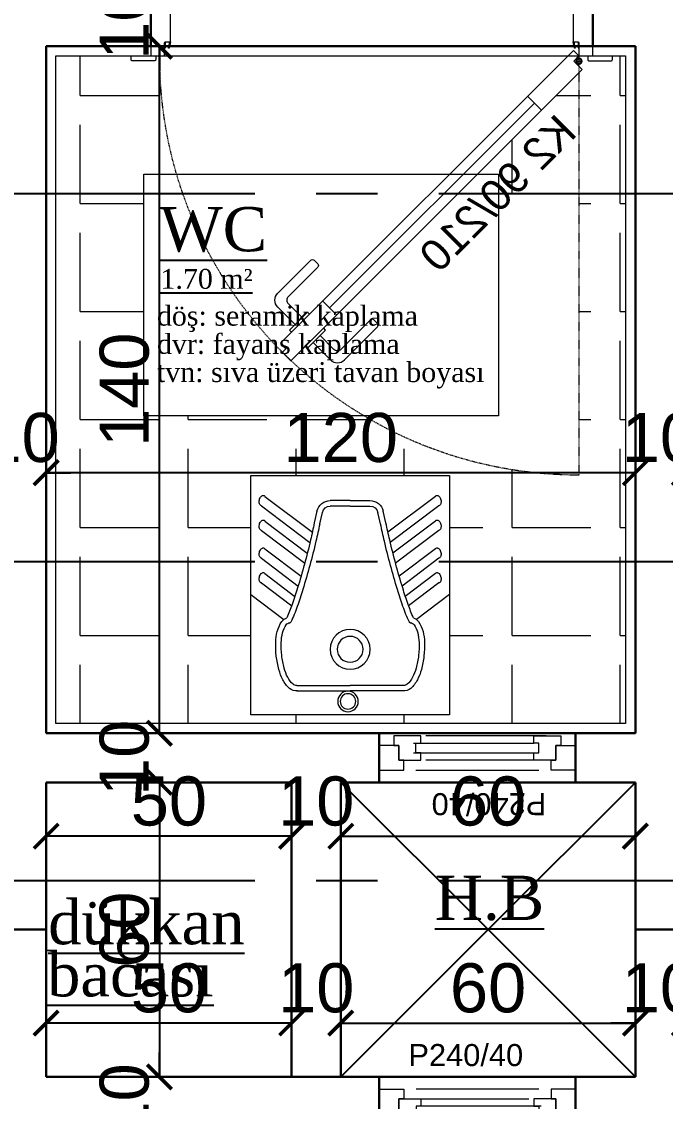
# Model space of a CAD drawing. Header units: millimetres. Extents: x 2778 to 13672, y 1832 to 5175.
# Drawn here: x 12146.2 to 12277.3, y 3620.2 to 3840.2 of the extents above; entities that cross this region are included whole.
import ezdxf

# ---------------------------------------------------------------- set-up
doc = ezdxf.new("R2010")
doc.units = ezdxf.units.MM
for name, pattern in [('CENTER2', [112.5, 75, -12.5, 12.5, -12.5]), ('DASHDOT2', [12.7, 6.35, -3.175, 0, -3.175]), ('DOTX2', [0.5, 0, -0.5])]:
    doc.linetypes.add(name, pattern=pattern)
for name, color, linetype, lineweight in [('aks', 251, 'DASHDOT2', 35), ('duvar', 232, 'Continuous', 30), ('ince', 37, 'Continuous', 0), ('iz', 1, 'DOTX2', 20), ('kapı', 3, 'Continuous', 18), ('Kiris', 7, 'Continuous', 30), ('pencere', 4, 'Continuous', 18), ('sıva iç', 21, 'Continuous', 0), ('tefriş', 252, 'Continuous', 5), ('yazı', 11, 'Continuous', 20), ('z - tarama', 251, 'Continuous', 18), ('ölçü dış', 192, 'Continuous', 20), ('ÖLÇÜ İÇ', 7, 'Continuous', 9)]:
    doc.layers.add(name, color=color, linetype=linetype, lineweight=lineweight)
doc.layers.add('Yazi', color=7, linetype='Continuous')
doc.styles.get("Standard").update_dxf_attribs({"font": 'arial.ttf'})
doc.styles.add('Times roman', font='times.ttf')
doc.dimstyles.new('zulay iç ölçü', dxfattribs={"dimtxt": 10, "dimasz": 5, "dimexe": 0.18, "dimexo": 0, "dimgap": 2, "dimtad": 3, "dimdec": 0, "dimzin": 0, "dimdsep": 46, "dimtxsty": 'Standard', "dimblk": 'ARCHTICK', "dimcen": 0.09, "dimse1": 1, "dimse2": 1, "dimadec": 0, "dimazin": 0, "dimtfac": 1, "dimtdec": 0, "dimtix": 1, "dimtofl": 0, "dimtmove": 0, "dimatfit": 3, "dimldrblk": 'ARCHTICK', "dimfxl": 1, "dimtolj": 1, "dimtzin": 0, "dimarcsym": 0})
pattern_1 = [(0, (-1051519.92, 409725.164), (0, 22), [16, -6]), (90, (-1051519.92, 409725.164), (-22, 1e-15), [16, -6])]

# ---------------------------------------------------------------- blocks, each defined once
blk = doc.blocks.new('HJHJJKJK')
at = {"layer": 'duvar'}
for p, q in [((755300.98, -267417.82), (755300.98, -267427.82)), ((755340.98, -267417.82), (755340.98, -267427.82))]:
    blk.add_line(p, q, dxfattribs=at)
at = {"layer": 'ince'}
for p, q in [((755333.48, -267420.32), (755308.48, -267420.32)), ((755306.98, -267422.32), (755331.48, -267422.32)), ((755306.98, -267427.32), (755331.48, -267427.32))]:
    blk.add_line(p, q, dxfattribs=at)
for points in [[(755333.98, -267423.82), (755309.48, -267423.82)], [(755333.98, -267425.82), (755309.48, -267425.82)]]:
    blk.add_lwpolyline(points, dxfattribs=at)
at = {"layer": 'iz'}
for p, q in [((755300.98, -267417.82), (755340.98, -267417.82)), ((755340.98, -267427.82), (755300.98, -267427.82))]:
    blk.add_line(p, q, dxfattribs=at)
at = {"layer": 'pencere'}
for points in [[(755300.98, -267420.32), (755305.98, -267420.32), (755305.98, -267422.32), (755304.98, -267422.32), (755304.98, -267425.32), (755300.98, -267425.32)], [(755340.98, -267420.32), (755335.98, -267420.32), (755335.98, -267422.32), (755336.98, -267422.32), (755336.98, -267425.32), (755340.98, -267425.32)]]:
    blk.add_lwpolyline(points, dxfattribs=at)
for points in [[(755303.98, -267425.32), (755304.98, -267425.32), (755304.98, -267422.32), (755309.48, -267422.32), (755309.48, -267423.82), (755308.48, -267423.82), (755308.48, -267425.82), (755309.48, -267425.82), (755309.48, -267427.32), (755303.98, -267427.32)], [(755337.98, -267425.32), (755336.98, -267425.32), (755336.98, -267422.32), (755332.48, -267422.32), (755332.48, -267423.82), (755333.48, -267423.82), (755333.48, -267425.82), (755332.48, -267425.82), (755332.48, -267427.32), (755337.98, -267427.32)]]:
    blk.add_lwpolyline(points, close=True, dxfattribs=at)
at = {"layer": 'yazı'}
blk.add_text('P240/40', height=4.491, dxfattribs=at).set_placement((755306.93, -267415.63))
blk = doc.blocks.new('_ArchTick')
at = {"color": 0, "linetype": 'ByBlock', "const_width": 0.15}
blk.add_lwpolyline([(-0.5, -0.5), (0.5, 0.5)], dxfattribs=at)
blk = doc.blocks.new('*D3032')
at = {"layer": 'Defpoints', "color": 0, "transparency": 16777216}
for p in [(12174.23, 3685.23), (12174.19, 3625.23), (12174.23, 3625.23)]:
    blk.add_point(p, dxfattribs=at)
at = {"layer": 'ÖLÇÜ İÇ', "color": 0, "lineweight": -2, "transparency": 16777216}
blk.add_line((12174.23, 3685.23), (12174.23, 3625.23), dxfattribs=at)
at = {"layer": 'ÖLÇÜ İÇ', "color": 0, "lineweight": -2, "transparency": 16777216, "xscale": 5, "yscale": 5, "zscale": 5}
for p, rotation in [((12174.23, 3685.23), 90), ((12174.23, 3625.23), 270)]:
    blk.add_blockref('_ArchTick', p, dxfattribs=dict(at, rotation=rotation))
at = {"layer": 'ÖLÇÜ İÇ', "color": 0, "transparency": 16777216, "insert": (12167.13, 3655.23), "char_height": 10, "attachment_point": 5, "rotation": 90}
blk.add_mtext('\\A1;60', dxfattribs=at)
blk = doc.blocks.new('*D3033')
at = {"layer": 'Defpoints', "color": 0, "transparency": 16777216}
for p in [(12174.19, 3625.23), (12174.23, 3615.23), (12174.23, 3615.23)]:
    blk.add_point(p, dxfattribs=at)
at = {"layer": 'ÖLÇÜ İÇ', "color": 0, "lineweight": -2, "transparency": 16777216}
for p, q in [((12174.23, 3625.23), (12174.23, 3630.23)), ((12174.23, 3615.23), (12174.23, 3610.23))]:
    blk.add_line(p, q, dxfattribs=at)
at = {"layer": 'ÖLÇÜ İÇ', "color": 0, "lineweight": -2, "transparency": 16777216, "xscale": 5, "yscale": 5, "zscale": 5}
for p, rotation in [((12174.23, 3625.23), 270), ((12174.23, 3615.23), 90)]:
    blk.add_blockref('_ArchTick', p, dxfattribs=dict(at, rotation=rotation))
at = {"layer": 'ÖLÇÜ İÇ', "color": 0, "transparency": 16777216, "insert": (12167.13, 3620.23), "char_height": 10, "attachment_point": 5, "rotation": 90}
blk.add_mtext('\\A1;10', dxfattribs=at)
blk = doc.blocks.new('*D3109')
at = {"layer": 'Defpoints', "color": 0, "transparency": 16777216}
for p in [(12151.17, 3640.23), (12201.17, 3640.23), (12151.17, 3636.2)]:
    blk.add_point(p, dxfattribs=at)
at = {"layer": 'ÖLÇÜ İÇ', "color": 0, "lineweight": -2, "transparency": 16777216}
blk.add_line((12201.17, 3636.2), (12151.17, 3636.2), dxfattribs=at)
at = {"layer": 'ÖLÇÜ İÇ', "color": 0, "lineweight": -2, "transparency": 16777216, "xscale": 5, "yscale": 5, "zscale": 5, "rotation": 180}
blk.add_blockref('_ArchTick', (12151.17, 3636.2), dxfattribs=at)
at = {"layer": 'ÖLÇÜ İÇ', "color": 0, "lineweight": -2, "transparency": 16777216, "xscale": 5, "yscale": 5, "zscale": 5}
blk.add_blockref('_ArchTick', (12201.17, 3636.2), dxfattribs=at)
at = {"layer": 'ÖLÇÜ İÇ', "color": 0, "transparency": 16777216, "insert": (12176.17, 3643.31), "char_height": 10, "attachment_point": 5}
blk.add_mtext('\\A1;50', dxfattribs=at)
blk = doc.blocks.new('*D3166')
at = {"layer": 'Defpoints', "color": 0, "transparency": 16777216}
for p in [(12201.17, 3636.2), (12211.17, 3636.2), (12211.17, 3636.2)]:
    blk.add_point(p, dxfattribs=at)
at = {"layer": 'ÖLÇÜ İÇ', "color": 0, "lineweight": -2, "transparency": 16777216}
for p, q in [((12201.17, 3636.2), (12196.17, 3636.2)), ((12211.17, 3636.2), (12216.17, 3636.2))]:
    blk.add_line(p, q, dxfattribs=at)
at = {"layer": 'ÖLÇÜ İÇ', "color": 0, "lineweight": -2, "transparency": 16777216, "xscale": 5, "yscale": 5, "zscale": 5}
blk.add_blockref('_ArchTick', (12201.17, 3636.2), dxfattribs=at)
at = {"layer": 'ÖLÇÜ İÇ', "color": 0, "lineweight": -2, "transparency": 16777216, "xscale": 5, "yscale": 5, "zscale": 5, "rotation": 180}
blk.add_blockref('_ArchTick', (12211.17, 3636.2), dxfattribs=at)
at = {"layer": 'ÖLÇÜ İÇ', "color": 0, "transparency": 16777216, "insert": (12206.17, 3643.31), "char_height": 10, "attachment_point": 5}
blk.add_mtext('\\A1;10', dxfattribs=at)
blk = doc.blocks.new('*D3165')
at = {"layer": 'Defpoints', "color": 0, "transparency": 16777216}
for p in [(12211.17, 3636.2), (12271.17, 3636.2), (12271.17, 3636.2)]:
    blk.add_point(p, dxfattribs=at)
at = {"layer": 'ÖLÇÜ İÇ', "color": 0, "lineweight": -2, "transparency": 16777216}
blk.add_line((12211.17, 3636.2), (12271.17, 3636.2), dxfattribs=at)
at = {"layer": 'ÖLÇÜ İÇ', "color": 0, "lineweight": -2, "transparency": 16777216, "xscale": 5, "yscale": 5, "zscale": 5, "rotation": 180}
blk.add_blockref('_ArchTick', (12211.17, 3636.2), dxfattribs=at)
at = {"layer": 'ÖLÇÜ İÇ', "color": 0, "lineweight": -2, "transparency": 16777216, "xscale": 5, "yscale": 5, "zscale": 5}
blk.add_blockref('_ArchTick', (12271.17, 3636.2), dxfattribs=at)
at = {"layer": 'ÖLÇÜ İÇ', "color": 0, "transparency": 16777216, "insert": (12241.17, 3643.31), "char_height": 10, "attachment_point": 5}
blk.add_mtext('\\A1;60', dxfattribs=at)
blk = doc.blocks.new('*D3167')
at = {"layer": 'Defpoints', "color": 0, "transparency": 16777216}
for p in [(12271.17, 3636.2), (12281.17, 3636.2), (12281.17, 3636.2)]:
    blk.add_point(p, dxfattribs=at)
at = {"layer": 'ÖLÇÜ İÇ', "color": 0, "lineweight": -2, "transparency": 16777216}
for p, q in [((12271.17, 3636.2), (12266.17, 3636.2)), ((12281.17, 3636.2), (12286.17, 3636.2))]:
    blk.add_line(p, q, dxfattribs=at)
at = {"layer": 'ÖLÇÜ İÇ', "color": 0, "lineweight": -2, "transparency": 16777216, "xscale": 5, "yscale": 5, "zscale": 5}
blk.add_blockref('_ArchTick', (12271.17, 3636.2), dxfattribs=at)
at = {"layer": 'ÖLÇÜ İÇ', "color": 0, "lineweight": -2, "transparency": 16777216, "xscale": 5, "yscale": 5, "zscale": 5, "rotation": 180}
blk.add_blockref('_ArchTick', (12281.17, 3636.2), dxfattribs=at)
at = {"layer": 'ÖLÇÜ İÇ', "color": 0, "transparency": 16777216, "insert": (12276.17, 3643.31), "char_height": 10, "attachment_point": 5}
blk.add_mtext('\\A1;10', dxfattribs=at)
blk = doc.blocks.new('sadsfsfsf')
at = {"layer": 'ince'}
for p, q in [((0.7, 0), (-0.7, 0)), ((0, 0.7), (0, -0.7))]:
    blk.add_line(p, q, dxfattribs=at)
for radius in [0.6, 0.45]:
    blk.add_circle((0, 0), radius, dxfattribs=at)
blk = doc.blocks.new('eddeded')
at = {"layer": 'duvar'}
for p, q in [((-48.21, 54.38), (-38.21, 54.38)), ((-48.21, -35.62), (-38.21, -35.62))]:
    blk.add_line(p, q, dxfattribs=at)
at = {"layer": 'ince'}
blk.add_line((-26.6, -23.78), (15.13, 17.96), dxfattribs=at)
for points in [[(-50.21, 53.38), (-50.96, 53.38, -0.414214), (-51.21, 53.63), (-51.21, 58.13, -0.414214), (-50.96, 58.38), (-50.21, 58.38)], [(-36.21, 53.38), (-35.46, 53.38, 0.414214), (-35.21, 53.63), (-35.21, 58.13, 0.414214), (-35.46, 58.38), (-36.21, 58.38)], [(-50.21, -34.62), (-50.96, -34.62, 0.414214), (-51.21, -34.87), (-51.21, -39.37, 0.414214), (-50.96, -39.62), (-50.21, -39.62)], [(-36.21, -34.62), (-35.46, -34.62, -0.414214), (-35.21, -34.87), (-35.21, -39.37, -0.414214), (-35.46, -39.62), (-36.21, -39.62)]]:
    blk.add_lwpolyline(points, format="xyb", dxfattribs=at)
for points in [[(-39.11, 51.33), (-39.11, 50.38), (-37.81, 50.68), (-37.81, 50.81, -0.112206), (-37.91, 50.76), (-38.72, 50.57, -0.482314), (-39.02, 50.82), (-39.02, 51.24, -0.414214), (-38.77, 51.49), (-37.97, 51.49, -0.170049), (-37.81, 51.43), (-37.81, 51.58), (-38.86, 51.58, 0.414214)], [(17.08, 23.59), (18.49, 25), (14.96, 28.54, 0.414214), (12.13, 28.54), (5.41, 21.82, 0.414214), (5.41, 21.11), (6.12, 20.4, 0.414214), (6.83, 20.4), (12.84, 26.41, -0.414214), (14.25, 26.41)], [(20.76, 19.91), (22.17, 21.32), (25.71, 17.79, -0.414214), (25.71, 14.96), (18.99, 8.24, -0.414214), (18.28, 8.24), (17.58, 8.95, -0.414214), (17.58, 9.66), (23.59, 15.67, 0.414214), (23.59, 17.08)], [(-39.11, -31.62), (-39.11, -32.57, 0.414214), (-38.86, -32.82), (-37.81, -32.82), (-37.81, -32.67, -0.170049), (-37.97, -32.73), (-38.77, -32.73, -0.414214), (-39.02, -32.48), (-39.02, -32.06, -0.482314), (-38.72, -31.81), (-37.91, -32, -0.112206), (-37.81, -32.05), (-37.81, -31.92)]]:
    blk.add_lwpolyline(points, format="xyb", close=True, dxfattribs=at)
for points in [[(20.04, 25.7), (19.62, 26.12), (15.96, 22.47), (16.38, 22.04)], [(22.87, 22.87), (23.29, 22.44), (19.64, 18.79), (19.21, 19.21)]]:
    blk.add_lwpolyline(points, dxfattribs=at)
at = {"layer": 'iz', "ltscale": 0.1}
for p, q in [((-48.21, -35.62), (-48.21, 54.38)), ((-38.21, -35.62), (-38.21, 54.38)), ((-36.21, -32.82), (49.19, -32.82))]:
    blk.add_line(p, q, dxfattribs=at)
blk.add_arc((-36.22, -32.83), 85.41, 0.0042, 89.9958, dxfattribs=at)
at = {"layer": 'kapı'}
for p, q in [((13.72, 19.37), (16.54, 16.54)), ((-28.02, -22.36), (-25.19, -25.19))]:
    blk.add_line(p, q, dxfattribs=at)
for points in [[(-36.21, 54.38), (-36.21, 51.58), (-38.86, 51.58, 0.414214), (-39.11, 51.33), (-39.11, 50.38), (-50.21, 50.38), (-50.21, 54.38)], [(-50.21, -35.62), (-50.21, -31.62), (-39.11, -31.62), (-39.11, -32.57, 0.414214), (-38.86, -32.82), (-36.21, -32.82), (-36.21, -35.62), (-36.21, -35.62)]]:
    blk.add_lwpolyline(points, format="xyb", dxfattribs=at)
blk.add_lwpolyline([(-36.21, -32.82), (-35.15, -31.76), (-33.46, -33.46), (25.87, 25.87), (24.17, 27.57), (23.47, 26.86), (22.33, 27.99), (-37.35, -31.69), (-36.21, -32.82)], dxfattribs=at)
at = {"layer": 'sıva iç'}
for p, q in [((-48.21, 54.38), (-50.21, 54.38)), ((-38.21, 54.38), (-36.21, 54.38)), ((-48.21, -35.62), (-50.21, -35.62)), ((-36.21, -35.62), (-38.21, -35.62))]:
    blk.add_line(p, q, dxfattribs=at)
at = {"layer": 'ölçü dış'}
blk.add_line((-38.21, -35.62), (-48.21, -35.62), dxfattribs=at)
at = {"layer": 'ince', "rotation": 90}
blk.add_blockref('sadsfsfsf', (-35.15, -32.82), dxfattribs=at)
at = {"layer": 'yazı'}
blk.add_text('K2 90/210', height=6.328, rotation=45, dxfattribs=at).set_placement((-20.24, -32.71))
blk = doc.blocks.new('cvbhmgmh')
at = {"layer": 'tefriş'}
for p, q in [((24.25, 0), (-24.25, 0)), ((-24.25, 0), (-24.25, -58.5)), ((24.25, -58.5), (24.25, 0)), ((-12.98, -5.83), (0, -5.83)), ((-12.98, -7.17), (0, -7.17)), ((12.98, -5.83), (0, -5.83)), ((12.98, -7.17), (0, -7.17)), ((-24.25, -29.39), (-16.2, -23.29)), ((-14.62, -22.5), (-14.75, -22.5)), ((14.62, -22.5), (14.75, -22.5)), ((24.25, -29.39), (16.2, -23.29)), ((-21.68, -32.22), (-14.27, -26.61)), ((-20.82, -34.49), (-13.48, -28.94)), ((20.82, -34.49), (13.48, -28.94)), ((21.68, -32.22), (14.27, -26.61)), ((-21.68, -38.25), (-12.7, -31.46)), ((21.68, -38.25), (12.7, -31.46)), ((-20.82, -40.53), (-11.99, -33.85)), ((20.82, -40.53), (11.99, -33.85)), ((-21.68, -45.04), (-11.1, -37.04)), ((-20.82, -47.32), (-10.46, -39.48)), ((20.82, -47.32), (10.46, -39.48)), ((21.68, -45.04), (11.1, -37.04)), ((-21.68, -51.08), (-9.81, -42.09)), ((21.68, -51.08), (9.81, -42.09)), ((-20.82, -53.35), (-9.23, -44.58)), ((20.82, -53.35), (9.23, -44.58)), ((-8.74, -46.93), (-8.09, -49.75)), ((-7.43, -46.63), (-6.79, -49.45)), ((7.43, -46.63), (6.79, -49.45)), ((8.74, -46.93), (8.09, -49.75)), ((0, -51), (-4.84, -51)), ((0, -52.34), (-4.84, -52.34)), ((0, -51), (4.84, -51)), ((0, -52.34), (4.84, -52.34)), ((-24.25, -58.5), (24.25, -58.5))]:
    blk.add_line(p, q, dxfattribs=at)
for centre, radius in [((-0.53, -3.27), 2.51), ((-0.53, -3.27), 1.89), ((0, -16), 4.88), ((0, -16), 3.16)]:
    blk.add_circle(centre, radius, dxfattribs=at)
for centre, radius, start, end in [((-10.06, -11.81), 7.15, 131.6261, 153.1042), ((-10.06, -11.81), 5.82, 131.6261, 153.1042), ((-13.12, -8.37), 2.55, 83.4266, 131.6261), ((-13.12, -8.37), 1.21, 83.4266, 131.6261), ((13.12, -8.37), 2.55, 48.3739, 96.5734), ((13.12, -8.37), 1.21, 48.3739, 96.5734), ((10.06, -11.81), 5.82, 26.8958, 48.3739), ((10.06, -11.81), 7.15, 26.8958, 48.3739), ((-4.75, -14.51), 13.11, 153.1042, 164.705), ((-4.75, -14.51), 11.77, 153.1042, 164.705), ((4.75, -14.51), 11.77, 15.295, 26.8958), ((4.75, -14.51), 13.11, 15.295, 26.8958), ((3.95, -16.89), 22.13, 164.705, 173.4266), ((3.95, -16.89), 20.8, 164.705, 173.4266), ((-3.95, -16.89), 20.8, 6.5734, 15.295), ((-3.95, -16.89), 22.13, 6.5734, 15.295), ((3.95, -16.89), 22.13, 173.4266, 182.1481), ((3.95, -16.89), 20.8, 173.4266, 182.1481), ((-3.95, -16.89), 20.8, 357.8519, 6.5734), ((-3.95, -16.89), 22.13, 357.8519, 6.5734), ((-5.07, -17.23), 13.11, 182.1481, 193.749), ((-5.07, -17.23), 11.77, 182.1481, 193.749), ((5.07, -17.23), 11.77, 346.251, 357.8519), ((5.07, -17.23), 13.11, 346.251, 357.8519), ((-10.85, -18.64), 7.15, 193.749, 215.2271), ((-10.85, -18.64), 5.82, 193.749, 215.2271), ((10.85, -18.64), 5.82, 324.7729, 346.251), ((10.85, -18.64), 7.15, 324.7729, 346.251), ((-14.61, -21.3), 2.55, 215.2271, 250.9857), ((-14.61, -21.3), 1.21, 215.2271, 263.4266), ((-52.37, -40.26), 40.46, 19.2527, 24.1501), ((-14.69, -22.74), 0.248, 74.8258, 105.1742), ((-14.69, -22.74), 0.248, 24.9415, 74.8258), ((-52.37, -40.26), 41.8, 19.2527, 24.9415), ((52.37, -40.26), 41.8, 155.0585, 160.7473), ((52.37, -40.26), 40.46, 155.8499, 160.7473), ((14.69, -22.74), 0.248, 105.1742, 155.0585), ((14.69, -22.74), 0.248, 74.8258, 105.1742), ((14.61, -21.3), 1.21, 276.5734, 324.7729), ((14.61, -21.3), 2.55, 289.0143, 324.7729), ((-111.11, -60.78), 102.69, 16.8659, 19.2527), ((-111.11, -60.78), 104.03, 16.8659, 19.2527), ((111.11, -60.78), 104.03, 160.7473, 163.1341), ((111.11, -60.78), 102.69, 160.7473, 163.1341), ((-209.7, -90.67), 205.71, 15.1742, 16.8659), ((-209.7, -90.67), 207.05, 15.1742, 16.8659), ((209.7, -90.67), 207.05, 163.1341, 164.8258), ((209.7, -90.67), 205.71, 163.1341, 164.8258), ((-20.74, -33.17), 1.46, 161.3493, 178.1131), ((-20.02, -33.19), 2.19, 178.1131, 191.7977), ((-20.02, -33.19), 2.19, 191.7977, 205.4823), ((-21.23, -33), 0.945, 136.968, 161.3493), ((-20.67, -33.5), 1.46, 205.4823, 222.2461), ((-21.59, -32.67), 0.462, 101.7977, 136.968), ((21.59, -32.67), 0.462, 43.032, 78.2023), ((20.67, -33.5), 1.46, 317.7539, 334.5177), ((21.23, -33), 0.945, 18.6507, 43.032), ((20.02, -33.19), 2.19, 334.5177, 348.2023), ((20.74, -33.17), 1.46, 1.8869, 18.6507), ((20.02, -33.19), 2.19, 348.2023, 1.8869), ((-21.05, -33.85), 0.945, 222.2461, 246.6274), ((-21.25, -34.29), 0.462, 246.6274, 281.7977), ((-21.25, -34.29), 0.462, 281.7977, 316.968), ((-21.6, -33.96), 0.945, 316.968, 326.1177), ((-209.7, -90.67), 205.71, 13.4824, 15.1742), ((-209.7, -90.67), 207.05, 13.4824, 15.1742), ((209.7, -90.67), 207.05, 164.8258, 166.5176), ((209.7, -90.67), 205.71, 164.8258, 166.5176), ((21.6, -33.96), 0.945, 213.8823, 223.032), ((21.25, -34.29), 0.462, 223.032, 258.2023), ((21.25, -34.29), 0.462, 258.2023, 293.3726), ((21.05, -33.85), 0.945, 293.3726, 317.7539), ((-20.74, -39.2), 1.46, 161.3493, 178.1131), ((-20.02, -39.22), 2.19, 178.1131, 191.7977), ((-21.23, -39.04), 0.945, 136.968, 161.3493), ((-21.59, -38.71), 0.462, 101.7977, 136.968), ((21.59, -38.71), 0.462, 43.032, 78.2023), ((21.23, -39.04), 0.945, 18.6507, 43.032), ((20.74, -39.2), 1.46, 1.8869, 18.6507), ((20.02, -39.22), 2.19, 348.2023, 1.8869), ((-20.02, -39.22), 2.19, 191.7977, 205.4823), ((-20.67, -39.54), 1.46, 205.4823, 222.2461), ((-21.05, -39.88), 0.945, 222.2461, 246.6274), ((-21.25, -40.33), 0.462, 246.6274, 281.7977), ((-21.25, -40.33), 0.462, 281.7977, 316.968), ((-21.6, -40), 0.945, 316.968, 326.1177), ((21.6, -40), 0.945, 213.8823, 223.032), ((21.25, -40.33), 0.462, 223.032, 258.2023), ((21.25, -40.33), 0.462, 258.2023, 293.3726), ((21.05, -39.88), 0.945, 293.3726, 317.7539), ((20.67, -39.54), 1.46, 317.7539, 334.5177), ((20.02, -39.22), 2.19, 334.5177, 348.2023), ((-109.52, -66.65), 102.69, 11.0956, 13.4824), ((-109.52, -66.65), 104.03, 11.0956, 13.4824), ((109.52, -66.65), 104.03, 166.5176, 168.9044), ((109.52, -66.65), 102.69, 166.5176, 168.9044), ((-20.74, -45.99), 1.46, 161.3493, 178.1131), ((-20.02, -46.01), 2.19, 178.1131, 191.7977), ((-20.02, -46.01), 2.19, 191.7977, 205.4823), ((-21.23, -45.83), 0.945, 136.968, 161.3493), ((-20.67, -46.33), 1.46, 205.4823, 222.2461), ((-21.59, -45.5), 0.462, 101.7977, 136.968), ((-21.05, -46.67), 0.945, 222.2461, 246.6274), ((-21.25, -47.12), 0.462, 281.7977, 316.968), ((-21.6, -46.79), 0.945, 316.968, 326.1177), ((21.6, -46.79), 0.945, 213.8823, 223.032), ((21.25, -47.12), 0.462, 223.032, 258.2023), ((21.05, -46.67), 0.945, 293.3726, 317.7539), ((21.59, -45.5), 0.462, 43.032, 78.2023), ((20.67, -46.33), 1.46, 317.7539, 334.5177), ((21.23, -45.83), 0.945, 18.6507, 43.032), ((20.02, -46.01), 2.19, 334.5177, 348.2023), ((20.74, -45.99), 1.46, 1.8869, 18.6507), ((20.02, -46.01), 2.19, 348.2023, 1.8869), ((-21.25, -47.12), 0.462, 246.6274, 281.7977), ((-4.84, -49), 3.34, 192.9449, 270), ((-4.84, -49), 2, 192.9449, 270), ((4.84, -49), 2, 270, 347.0551), ((4.84, -49), 3.34, 270, 347.0551), ((21.25, -47.12), 0.462, 258.2023, 293.3726), ((-20.74, -52.03), 1.46, 161.3493, 178.1131), ((-20.02, -52.05), 2.19, 178.1131, 191.7977), ((-20.02, -52.05), 2.19, 191.7977, 205.4823), ((-21.23, -51.86), 0.945, 136.968, 161.3493), ((-21.59, -51.53), 0.462, 101.7977, 136.968), ((21.59, -51.53), 0.462, 43.032, 78.2023), ((21.23, -51.86), 0.945, 18.6507, 43.032), ((20.02, -52.05), 2.19, 334.5177, 348.2023), ((20.74, -52.03), 1.46, 1.8869, 18.6507), ((20.02, -52.05), 2.19, 348.2023, 1.8869), ((-20.67, -52.36), 1.46, 205.4823, 222.2461), ((-21.05, -52.71), 0.945, 222.2461, 246.6274), ((-21.25, -53.15), 0.462, 246.6274, 281.7977), ((-21.25, -53.15), 0.462, 281.7977, 316.968), ((-21.6, -52.82), 0.945, 316.968, 326.1177), ((21.6, -52.82), 0.945, 213.8823, 223.032), ((21.25, -53.15), 0.462, 223.032, 258.2023), ((21.25, -53.15), 0.462, 258.2023, 293.3726), ((21.05, -52.71), 0.945, 293.3726, 317.7539), ((20.67, -52.36), 1.46, 317.7539, 334.5177)]:
    blk.add_arc(centre, radius, start, end, dxfattribs=at)
blk = doc.blocks.new('*D3291')
at = {"layer": 'Defpoints', "color": 0, "transparency": 16777216}
for p in [(12174.23, 3695.23), (12174.23, 3695.23), (12174.19, 3685.23)]:
    blk.add_point(p, dxfattribs=at)
at = {"layer": 'ÖLÇÜ İÇ', "color": 0, "lineweight": -2, "transparency": 16777216}
for p, q in [((12174.23, 3695.23), (12174.23, 3700.23)), ((12174.23, 3685.23), (12174.23, 3680.23))]:
    blk.add_line(p, q, dxfattribs=at)
at = {"layer": 'ÖLÇÜ İÇ', "color": 0, "lineweight": -2, "transparency": 16777216, "xscale": 5, "yscale": 5, "zscale": 5}
for p, rotation in [((12174.23, 3695.23), 270), ((12174.23, 3685.23), 90)]:
    blk.add_blockref('_ArchTick', p, dxfattribs=dict(at, rotation=rotation))
at = {"layer": 'ÖLÇÜ İÇ', "color": 0, "transparency": 16777216, "insert": (12167.13, 3690.23), "char_height": 10, "attachment_point": 5, "rotation": 90}
blk.add_mtext('\\A1;10', dxfattribs=at)
blk = doc.blocks.new('*D3292')
at = {"layer": 'Defpoints', "color": 0, "transparency": 16777216}
for p in [(12168.7, 3835.23), (12174.23, 3835.23), (12174.23, 3695.23)]:
    blk.add_point(p, dxfattribs=at)
at = {"layer": 'ÖLÇÜ İÇ', "color": 0, "lineweight": -2, "transparency": 16777216}
blk.add_line((12174.23, 3695.23), (12174.23, 3835.23), dxfattribs=at)
at = {"layer": 'ÖLÇÜ İÇ', "color": 0, "lineweight": -2, "transparency": 16777216, "xscale": 5, "yscale": 5, "zscale": 5}
for p, rotation in [((12174.23, 3835.23), 90), ((12174.23, 3695.23), 270)]:
    blk.add_blockref('_ArchTick', p, dxfattribs=dict(at, rotation=rotation))
at = {"layer": 'ÖLÇÜ İÇ', "color": 0, "transparency": 16777216, "insert": (12167.13, 3765.23), "char_height": 10, "attachment_point": 5, "rotation": 90}
blk.add_mtext('\\A1;140', dxfattribs=at)
blk = doc.blocks.new('*D3293')
at = {"layer": 'Defpoints', "color": 0, "transparency": 16777216}
for p in [(12167.45, 3845.23), (12174.23, 3845.23), (12168.7, 3835.23)]:
    blk.add_point(p, dxfattribs=at)
at = {"layer": 'ÖLÇÜ İÇ', "color": 0, "lineweight": -2, "transparency": 16777216}
for p, q in [((12174.23, 3845.23), (12174.23, 3850.23)), ((12174.23, 3835.23), (12174.23, 3830.23))]:
    blk.add_line(p, q, dxfattribs=at)
at = {"layer": 'ÖLÇÜ İÇ', "color": 0, "lineweight": -2, "transparency": 16777216, "xscale": 5, "yscale": 5, "zscale": 5}
for p, rotation in [((12174.23, 3845.23), 270), ((12174.23, 3835.23), 90)]:
    blk.add_blockref('_ArchTick', p, dxfattribs=dict(at, rotation=rotation))
at = {"layer": 'ÖLÇÜ İÇ', "color": 0, "transparency": 16777216, "insert": (12167.13, 3840.23), "char_height": 10, "attachment_point": 5, "rotation": 90}
blk.add_mtext('\\A1;10', dxfattribs=at)
blk = doc.blocks.new('*D3206')
at = {"layer": 'Defpoints', "color": 0, "transparency": 16777216}
for p in [(12271.17, 3748.33), (12271.17, 3748.33), (12281.17, 3748.33)]:
    blk.add_point(p, dxfattribs=at)
at = {"layer": 'ÖLÇÜ İÇ', "color": 0, "lineweight": -2, "transparency": 16777216}
for p, q in [((12271.17, 3748.33), (12266.17, 3748.33)), ((12281.17, 3748.33), (12286.17, 3748.33))]:
    blk.add_line(p, q, dxfattribs=at)
at = {"layer": 'ÖLÇÜ İÇ', "color": 0, "lineweight": -2, "transparency": 16777216, "xscale": 5, "yscale": 5, "zscale": 5}
blk.add_blockref('_ArchTick', (12271.17, 3748.33), dxfattribs=at)
at = {"layer": 'ÖLÇÜ İÇ', "color": 0, "lineweight": -2, "transparency": 16777216, "xscale": 5, "yscale": 5, "zscale": 5, "rotation": 180}
blk.add_blockref('_ArchTick', (12281.17, 3748.33), dxfattribs=at)
at = {"layer": 'ÖLÇÜ İÇ', "color": 0, "transparency": 16777216, "insert": (12276.17, 3755.44), "char_height": 10, "attachment_point": 5}
blk.add_mtext('\\A1;10', dxfattribs=at)
blk = doc.blocks.new('*D3207')
at = {"layer": 'Defpoints', "color": 0, "transparency": 16777216}
for p in [(12151.17, 3748.33), (12151.17, 3748.33), (12271.17, 3748.33)]:
    blk.add_point(p, dxfattribs=at)
at = {"layer": 'ÖLÇÜ İÇ', "color": 0, "lineweight": -2, "transparency": 16777216}
blk.add_line((12271.17, 3748.33), (12151.17, 3748.33), dxfattribs=at)
at = {"layer": 'ÖLÇÜ İÇ', "color": 0, "lineweight": -2, "transparency": 16777216, "xscale": 5, "yscale": 5, "zscale": 5, "rotation": 180}
blk.add_blockref('_ArchTick', (12151.17, 3748.33), dxfattribs=at)
at = {"layer": 'ÖLÇÜ İÇ', "color": 0, "lineweight": -2, "transparency": 16777216, "xscale": 5, "yscale": 5, "zscale": 5}
blk.add_blockref('_ArchTick', (12271.17, 3748.33), dxfattribs=at)
at = {"layer": 'ÖLÇÜ İÇ', "color": 0, "transparency": 16777216, "insert": (12211.17, 3755.44), "char_height": 10, "attachment_point": 5}
blk.add_mtext('\\A1;120', dxfattribs=at)
blk = doc.blocks.new('*D3208')
at = {"layer": 'Defpoints', "color": 0, "transparency": 16777216}
for p in [(12141.17, 3748.33), (12141.17, 3748.33), (12151.17, 3748.33)]:
    blk.add_point(p, dxfattribs=at)
at = {"layer": 'ÖLÇÜ İÇ', "color": 0, "lineweight": -2, "transparency": 16777216}
for p, q in [((12141.17, 3748.33), (12136.17, 3748.33)), ((12151.17, 3748.33), (12156.17, 3748.33))]:
    blk.add_line(p, q, dxfattribs=at)
at = {"layer": 'ÖLÇÜ İÇ', "color": 0, "lineweight": -2, "transparency": 16777216, "xscale": 5, "yscale": 5, "zscale": 5}
blk.add_blockref('_ArchTick', (12141.17, 3748.33), dxfattribs=at)
at = {"layer": 'ÖLÇÜ İÇ', "color": 0, "lineweight": -2, "transparency": 16777216, "xscale": 5, "yscale": 5, "zscale": 5, "rotation": 180}
blk.add_blockref('_ArchTick', (12151.17, 3748.33), dxfattribs=at)
at = {"layer": 'ÖLÇÜ İÇ', "color": 0, "transparency": 16777216, "insert": (12146.17, 3755.44), "char_height": 10, "attachment_point": 5}
blk.add_mtext('\\A1;10', dxfattribs=at)
blk = doc.blocks.new('*D3211')
at = {"layer": 'Defpoints', "color": 0, "transparency": 16777216}
for p in [(12151.17, 3674.27), (12151.17, 3670.23), (12201.17, 3670.23)]:
    blk.add_point(p, dxfattribs=at)
at = {"layer": 'ÖLÇÜ İÇ', "color": 0, "lineweight": -2, "transparency": 16777216}
blk.add_line((12201.17, 3674.27), (12151.17, 3674.27), dxfattribs=at)
at = {"layer": 'ÖLÇÜ İÇ', "color": 0, "lineweight": -2, "transparency": 16777216, "xscale": 5, "yscale": 5, "zscale": 5, "rotation": 180}
blk.add_blockref('_ArchTick', (12151.17, 3674.27), dxfattribs=at)
at = {"layer": 'ÖLÇÜ İÇ', "color": 0, "lineweight": -2, "transparency": 16777216, "xscale": 5, "yscale": 5, "zscale": 5}
blk.add_blockref('_ArchTick', (12201.17, 3674.27), dxfattribs=at)
at = {"layer": 'ÖLÇÜ İÇ', "color": 0, "transparency": 16777216, "insert": (12176.17, 3681.37), "char_height": 10, "attachment_point": 5}
blk.add_mtext('\\A1;50', dxfattribs=at)
blk = doc.blocks.new('*D3246')
at = {"layer": 'Defpoints', "color": 0, "transparency": 16777216}
for p in [(12201.17, 3674.27), (12211.17, 3674.27), (12211.17, 3674.27)]:
    blk.add_point(p, dxfattribs=at)
at = {"layer": 'ÖLÇÜ İÇ', "color": 0, "lineweight": -2, "transparency": 16777216}
for p, q in [((12201.17, 3674.27), (12196.17, 3674.27)), ((12211.17, 3674.27), (12216.17, 3674.27))]:
    blk.add_line(p, q, dxfattribs=at)
at = {"layer": 'ÖLÇÜ İÇ', "color": 0, "lineweight": -2, "transparency": 16777216, "xscale": 5, "yscale": 5, "zscale": 5}
blk.add_blockref('_ArchTick', (12201.17, 3674.27), dxfattribs=at)
at = {"layer": 'ÖLÇÜ İÇ', "color": 0, "lineweight": -2, "transparency": 16777216, "xscale": 5, "yscale": 5, "zscale": 5, "rotation": 180}
blk.add_blockref('_ArchTick', (12211.17, 3674.27), dxfattribs=at)
at = {"layer": 'ÖLÇÜ İÇ', "color": 0, "transparency": 16777216, "insert": (12206.17, 3681.37), "char_height": 10, "attachment_point": 5}
blk.add_mtext('\\A1;10', dxfattribs=at)
blk = doc.blocks.new('*D3247')
at = {"layer": 'Defpoints', "color": 0, "transparency": 16777216}
for p in [(12211.17, 3674.27), (12271.17, 3674.27), (12271.17, 3674.27)]:
    blk.add_point(p, dxfattribs=at)
at = {"layer": 'ÖLÇÜ İÇ', "color": 0, "lineweight": -2, "transparency": 16777216}
blk.add_line((12211.17, 3674.27), (12271.17, 3674.27), dxfattribs=at)
at = {"layer": 'ÖLÇÜ İÇ', "color": 0, "lineweight": -2, "transparency": 16777216, "xscale": 5, "yscale": 5, "zscale": 5, "rotation": 180}
blk.add_blockref('_ArchTick', (12211.17, 3674.27), dxfattribs=at)
at = {"layer": 'ÖLÇÜ İÇ', "color": 0, "lineweight": -2, "transparency": 16777216, "xscale": 5, "yscale": 5, "zscale": 5}
blk.add_blockref('_ArchTick', (12271.17, 3674.27), dxfattribs=at)
at = {"layer": 'ÖLÇÜ İÇ', "color": 0, "transparency": 16777216, "insert": (12241.17, 3681.37), "char_height": 10, "attachment_point": 5}
blk.add_mtext('\\A1;60', dxfattribs=at)

msp = doc.modelspace()

# ---------------------------------------------------------------- hatches: boundary and pattern name
at = {"layer": 'z - tarama', "true_color": 0xffffff}
h = msp.add_hatch(dxfattribs=at)
h.set_pattern_fill('ANGLE', scale=80, style=0)
h.set_pattern_definition(pattern_1)
h.paths.add_polyline_path([(12861.17, 4105.23), (12969.17, 4105.23), (12969.17, 4113.87), (12968.17, 4113.87), (12968.17, 4118.87), (12969.17, 4118.87), (12969.17, 4233.23), (12946.83, 4233.23), (12946.83, 4232.23), (12941.83, 4232.23), (12941.83, 4233.23), (12938.83, 4233.23), (12861.17, 4233.23)])
h.paths.add_polyline_path([(12861.17, 4060.23), (12969.17, 4060.23), (12969.17, 4105.23), (12861.17, 4105.23)])
h.paths.add_polyline_path([(12861.17, 4017.23), (12864.23, 4017.23), (12864.23, 4018.23), (12869.23, 4018.23), (12869.23, 4017.23), (12872.23, 4017.23), (12957.23, 4017.23), (12957.23, 4018.23), (12962.23, 4018.23), (12962.23, 4017.23), (12969.17, 4017.23), (12969.17, 4020.87), (12968.17, 4020.87), (12968.17, 4025.87), (12969.17, 4025.87), (12969.17, 4028.87), (12969.17, 4060.23), (12861.17, 4060.23)])
h.paths.add_polyline_path([(12536.17, 4017.23), (12573.75, 4017.23), (12573.75, 4018.23), (12578.75, 4018.23), (12578.75, 4017.23), (12581.75, 4017.23), (12666.75, 4017.23), (12666.75, 4018.23), (12671.75, 4018.23), (12671.75, 4017.23), (12861.17, 4017.23), (12861.17, 4060.23), (12536.17, 4060.23)])
h.paths.add_polyline_path([(12536.17, 4060.23), (12861.17, 4060.23), (12861.17, 4105.23), (12536.17, 4105.23)])
h.paths.add_polyline_path([(12536.17, 4105.23), (12861.17, 4105.23), (12861.17, 4235.23), (12846.17, 4235.23), (12846.17, 4145.23), (12536.17, 4145.23)])
h.paths.add_polyline_path([(12849.08, 4232.23), (12853.83, 4232.23), (12853.83, 4232.48, -0.414214), (12853.58, 4232.23), (12848.83, 4232.23), (12848.83, 4232.48, 0.414214)], flags=16)
h.paths.add_polyline_path([(12431.17, 4105.23), (12536.17, 4105.23), (12536.17, 4143.23), (12499.28, 4143.23), (12499.28, 4142.23), (12494.28, 4142.23), (12494.28, 4143.23), (12491.28, 4143.23), (12431.17, 4143.23)])
h.paths.add_polyline_path([(12431.17, 4060.23), (12536.17, 4060.23), (12536.17, 4105.23), (12431.17, 4105.23)])
h.paths.add_polyline_path([(12431.17, 4017.23), (12536.17, 4017.23), (12536.17, 4060.23), (12431.17, 4060.23)])
h.paths.add_polyline_path([(12386.17, 4017.23), (12431.17, 4017.23), (12431.17, 4060.23), (12386.17, 4060.23)])
h.paths.add_polyline_path([(12386.17, 4060.23), (12431.17, 4060.23), (12431.17, 4105.23), (12386.17, 4105.23)])
h.paths.add_polyline_path([(12386.17, 4105.23), (12431.17, 4105.23), (12431.17, 4143.23), (12406.28, 4143.23), (12406.28, 4142.23), (12401.28, 4142.23), (12401.28, 4143.23), (12386.17, 4143.23)])
h.paths.add_polyline_path([(11948.17, 4105.23), (12386.17, 4105.23), (12386.17, 4143.23), (12360.63, 4143.23), (12360.63, 4142.23), (12355.63, 4142.23), (12355.63, 4143.23), (12352.63, 4143.23), (12267.63, 4143.23), (12267.63, 4142.23), (12262.63, 4142.23), (12262.63, 4143.23), (11948.17, 4143.23)])
h.paths.add_polyline_path([(12097.03, 4060.23), (12386.17, 4060.23), (12386.17, 4105.23), (11948.17, 4105.23), (11948.17, 4062.23), (11953.17, 4062.23), (11953.17, 4060.23), (11987.27, 4060.23), (11987.27, 4099.49), (12097.03, 4099.49)])
h.paths.add_polyline_path([(12097.03, 4033.82), (11987.27, 4033.82), (11987.27, 4060.23), (11953.17, 4060.23), (11953.17, 4015.23), (12099.17, 4015.23), (12099.17, 4017.23), (12139.17, 4017.23), (12167.19, 4017.23), (12167.19, 4018.23), (12172.19, 4018.23), (12172.19, 4017.23), (12175.19, 4017.23), (12260.19, 4017.23), (12260.19, 4018.23), (12265.19, 4018.23), (12265.19, 4017.23), (12282.1, 4017.23), (12282.1, 4018.23), (12287.1, 4018.23), (12287.1, 4017.23), (12290.1, 4017.23), (12375.1, 4017.23), (12375.1, 4018.23), (12380.1, 4018.23), (12380.1, 4017.23), (12386.17, 4017.23), (12386.17, 4060.23), (12097.03, 4060.23)])
h.paths.add_polyline_path([(11953.17, 3955.23), (12099.17, 3955.23), (12099.17, 4015.23), (11953.17, 4015.23)])
h.paths.add_polyline_path([(11953.17, 3865.23), (12099.17, 3865.23), (12099.17, 3955.23), (11953.17, 3955.23)])
h.paths.add_polyline_path([(11953.17, 3850.23), (12099.17, 3850.23), (12099.17, 3865.23), (11953.17, 3865.23)])
h.paths.add_polyline_path([(11953.17, 3805.23), (12099.17, 3805.23), (12099.17, 3850.23), (11953.17, 3850.23)])
h.paths.add_polyline_path([(11948.17, 3667.23), (12099.17, 3667.23), (12099.17, 3805.23), (11953.17, 3805.23), (11953.17, 3803.23), (11948.17, 3803.23)])
at = {"layer": 'z - tarama'}
h = msp.add_hatch(dxfattribs=at)
h.set_pattern_fill('ANGLE', color=252, scale=80, style=0)
h.set_pattern_definition(pattern_1)
h.paths.add_polyline_path([(12153.17, 3730.23), (12192.86, 3730.23), (12192.86, 3747.79), (12233.31, 3747.79), (12233.31, 3730.23), (12269.17, 3730.23), (12269.17, 3805.23), (12259.69, 3805.23), (12259.69, 3747.83, -0.135191), (12215.96, 3759.88), (12171.04, 3759.88), (12171.04, 3805.23), (12153.17, 3805.23)])
h.paths.add_polyline_path([(12153.17, 3697.23), (12269.17, 3697.23), (12269.17, 3730.23), (12233.31, 3730.23), (12233.31, 3699), (12192.86, 3699), (12192.86, 3730.23), (12153.17, 3730.23)])
h.paths.add_polyline_path([(12153.17, 3805.23), (12171.04, 3805.23), (12171.04, 3809.13), (12177.76, 3809.13, -0.071646), (12174.29, 3833.23), (12173.49, 3833.23), (12173.49, 3832.48, -0.414214), (12173.24, 3832.23), (12168.74, 3832.23, -0.414214), (12168.49, 3832.48), (12168.49, 3833.23), (12153.17, 3833.23)])
h.paths.add_polyline_path([(12238.98, 3809.13), (12243.3, 3809.13), (12243.3, 3805.23), (12269.17, 3805.23), (12269.17, 3833.23), (12266.49, 3833.23), (12266.49, 3832.48, -0.414214), (12266.24, 3832.23), (12261.74, 3832.23, -0.414214), (12261.49, 3832.48), (12261.49, 3833.23), (12259.69, 3833.23), (12258.63, 3832.17), (12260.33, 3830.48)])
h.paths.add_polyline_path([(12259.69, 3832.62), (12259.69, 3832.77, 0.414214), (12259.09, 3832.17), (12259.24, 3832.17, -0.414214)], flags=16)
h.paths.add_polyline_path([(12259.58, 3815.02), (12226.02, 3781.46), (12219.31, 3788.18), (12252.87, 3821.74)], flags=9)
at = {"layer": 'z - tarama', "true_color": 0xffffff}
h = msp.add_hatch(dxfattribs=at)
h.set_pattern_fill('ANGLE', scale=80, style=0)
h.set_pattern_definition(pattern_1)
h.paths.add_polyline_path([(12861.17, 3205.23), (12969.17, 3205.23), (12969.17, 3196.6), (12968.17, 3196.6), (12968.17, 3191.6), (12969.17, 3191.6), (12969.17, 3077.23), (12946.83, 3077.23), (12946.83, 3078.23), (12941.83, 3078.23), (12941.83, 3077.23), (12938.83, 3077.23), (12861.17, 3077.23)])
h.paths.add_polyline_path([(12861.17, 3250.23), (12969.17, 3250.23), (12969.17, 3205.23), (12861.17, 3205.23)])
h.paths.add_polyline_path([(12861.17, 3293.23), (12864.23, 3293.23), (12864.23, 3292.23), (12869.23, 3292.23), (12869.23, 3293.23), (12872.23, 3293.23), (12957.23, 3293.23), (12957.23, 3292.23), (12962.23, 3292.23), (12962.23, 3293.23), (12969.17, 3293.23), (12969.17, 3289.6), (12968.17, 3289.6), (12968.17, 3284.6), (12969.17, 3284.6), (12969.17, 3281.6), (12969.17, 3250.23), (12861.17, 3250.23)])
h.paths.add_polyline_path([(12536.17, 3293.23), (12573.75, 3293.23), (12573.75, 3292.23), (12578.75, 3292.23), (12578.75, 3293.23), (12581.75, 3293.23), (12666.75, 3293.23), (12666.75, 3292.23), (12671.75, 3292.23), (12671.75, 3293.23), (12861.17, 3293.23), (12861.17, 3250.23), (12536.17, 3250.23)])
h.paths.add_polyline_path([(12536.17, 3250.23), (12861.17, 3250.23), (12861.17, 3205.23), (12536.17, 3205.23)])
h.paths.add_polyline_path([(12536.17, 3205.23), (12861.17, 3205.23), (12861.17, 3075.23), (12846.17, 3075.23), (12846.17, 3165.23), (12536.17, 3165.23)])
h.paths.add_polyline_path([(12849.08, 3078.23), (12853.83, 3078.23), (12853.83, 3077.98, 0.414214), (12853.58, 3078.23), (12848.83, 3078.23), (12848.83, 3077.98, -0.414214)], flags=16)
h.paths.add_polyline_path([(12431.17, 3205.23), (12536.17, 3205.23), (12536.17, 3167.23), (12499.28, 3167.23), (12499.28, 3168.23), (12494.28, 3168.23), (12494.28, 3167.23), (12491.28, 3167.23), (12431.17, 3167.23)])
h.paths.add_polyline_path([(12431.17, 3250.23), (12536.17, 3250.23), (12536.17, 3205.23), (12431.17, 3205.23)])
h.paths.add_polyline_path([(12431.17, 3293.23), (12536.17, 3293.23), (12536.17, 3250.23), (12431.17, 3250.23)])
h.paths.add_polyline_path([(12386.17, 3293.23), (12431.17, 3293.23), (12431.17, 3250.23), (12386.17, 3250.23)])
h.paths.add_polyline_path([(12386.17, 3250.23), (12431.17, 3250.23), (12431.17, 3205.23), (12386.17, 3205.23)])
h.paths.add_polyline_path([(12386.17, 3205.23), (12431.17, 3205.23), (12431.17, 3167.23), (12406.28, 3167.23), (12406.28, 3168.23), (12401.28, 3168.23), (12401.28, 3167.23), (12386.17, 3167.23)])
h.paths.add_polyline_path([(11948.17, 3205.23), (12386.17, 3205.23), (12386.17, 3167.23), (12360.63, 3167.23), (12360.63, 3168.23), (12355.63, 3168.23), (12355.63, 3167.23), (12352.63, 3167.23), (12267.63, 3167.23), (12267.63, 3168.23), (12262.63, 3168.23), (12262.63, 3167.23), (11948.17, 3167.23)])
h.paths.add_polyline_path([(12097.03, 3250.23), (12386.17, 3250.23), (12386.17, 3205.23), (11948.17, 3205.23), (11948.17, 3248.23), (11953.17, 3248.23), (11953.17, 3250.23), (11987.27, 3250.23), (11987.27, 3210.98), (12097.03, 3210.98)])
h.paths.add_polyline_path([(12097.03, 3276.65), (11987.27, 3276.65), (11987.27, 3250.23), (11953.17, 3250.23), (11953.17, 3295.23), (12099.17, 3295.23), (12099.17, 3293.23), (12139.17, 3293.23), (12167.19, 3293.23), (12167.19, 3292.23), (12172.19, 3292.23), (12172.19, 3293.23), (12175.19, 3293.23), (12260.19, 3293.23), (12260.19, 3292.23), (12265.19, 3292.23), (12265.19, 3293.23), (12282.1, 3293.23), (12282.1, 3292.23), (12287.1, 3292.23), (12287.1, 3293.23), (12290.1, 3293.23), (12375.1, 3293.23), (12375.1, 3292.23), (12380.1, 3292.23), (12380.1, 3293.23), (12386.17, 3293.23), (12386.17, 3250.23), (12097.03, 3250.23)])
h.paths.add_polyline_path([(11953.17, 3355.23), (12099.17, 3355.23), (12099.17, 3295.23), (11953.17, 3295.23)])
h.paths.add_polyline_path([(11953.17, 3445.23), (12099.17, 3445.23), (12099.17, 3355.23), (11953.17, 3355.23)])
h.paths.add_polyline_path([(11953.17, 3460.23), (12099.17, 3460.23), (12099.17, 3445.23), (11953.17, 3445.23)])
h.paths.add_polyline_path([(11953.17, 3505.23), (12099.17, 3505.23), (12099.17, 3460.23), (11953.17, 3460.23)])
h.paths.add_polyline_path([(11948.17, 3643.23), (12099.17, 3643.23), (12099.17, 3505.23), (11953.17, 3505.23), (11953.17, 3507.23), (11948.17, 3507.23)])

# ---------------------------------------------------------------- linework, layer by layer
for p, q in [((12201.17, 3685.23), (12151.17, 3685.23)), ((12151.17, 3625.23), (12151.17, 3685.23)), ((12201.17, 3625.23), (12201.17, 3685.23)), ((12201.17, 3625.23), (12151.17, 3625.23))]:
    msp.add_line(p, q)
at = {"layer": 'aks', "color": 251, "linetype": 'CENTER2', "lineweight": -3}
for points in [[(8406.17, 3805.23), (13636.17, 3805.23)], [(8406.17, 3730.23), (13636.17, 3730.23)], [(8406.17, 3665.23), (13636.17, 3665.23)]]:
    msp.add_lwpolyline(points, dxfattribs=at)
at = {"layer": 'duvar', "lineweight": 30}
for p, q in [((12151.17, 3835.23), (12151.17, 3695.23)), ((12271.17, 3835.23), (12151.17, 3835.23)), ((12271.17, 3695.23), (12271.17, 3835.23)), ((12271.17, 3695.23), (12151.17, 3695.23)), ((12151.17, 3685.23), (12151.17, 3655.23)), ((12201.17, 3685.23), (12151.17, 3685.23)), ((12271.17, 3685.23), (12211.17, 3685.23)), ((12271.17, 3685.23), (12271.17, 3655.23)), ((12151.17, 3625.23), (12151.17, 3655.23)), ((12271.17, 3625.23), (12271.17, 3655.23)), ((12271.17, 3625.23), (12151.17, 3625.23))]:
    msp.add_line(p, q, dxfattribs=at)
for points in [[(12201.17, 3625.23), (12201.17, 3685.23)], [(12211.17, 3625.23), (12211.17, 3685.23)]]:
    msp.add_lwpolyline(points, dxfattribs=at)
at = {"layer": 'Kiris'}
for points in [[(12151.17, 3655.23), (11926.17, 3655.23)], [(12151.17, 3655.23), (11926.17, 3655.23)], [(13361.17, 3655.23), (12271.17, 3655.23)], [(13361.17, 3655.23), (12271.17, 3655.23)]]:
    msp.add_lwpolyline(points, dxfattribs=at)
at = {"layer": 'sıva iç'}
msp.add_lwpolyline([(12269.17, 3697.23), (12153.17, 3697.23), (12153.17, 3833.23), (12269.17, 3833.23)], close=True, dxfattribs=at)
at = {"layer": 'Yazi', "color": 2}
for q in [(12211.17, 3625.23), (12271.17, 3625.23)]:
    msp.add_line((12241.17, 3655.23), q, dxfattribs=at)
for points in [[(12211.17, 3685.23), (12241.17, 3655.23)], [(12271.17, 3685.23), (12241.17, 3655.23)]]:
    msp.add_lwpolyline(points, dxfattribs=at)
at = {"layer": 'yazı'}
msp.add_lwpolyline([(12171.04, 3809.13), (12243.3, 3809.13), (12243.3, 3759.88), (12171.04, 3759.88)], close=True, dxfattribs=at)

# ---------------------------------------------------------------- block references
at = {"layer": 'duvar', "lineweight": 30, "xscale": -1, "rotation": 90}
msp.add_blockref('eddeded', (12226.87, 3797.02), dxfattribs=at)
at = {"layer": 'sıva iç', "rotation": 179.9999999999999}
msp.add_blockref('HJHJJKJK', (767559.97, -263732.59), dxfattribs=at)
at = {"layer": 'sıva iç'}
msp.add_blockref('HJHJJKJK', (-743081.98, 271043.06), dxfattribs=at)
at = {"layer": 'tefriş', "xscale": -0.8339425364271614, "yscale": 0.8339425364271614, "zscale": 0.8339425364271614, "rotation": 180}
msp.add_blockref('cvbhmgmh', (12213.08, 3699), dxfattribs=at)

# ---------------------------------------------------------------- texts
at = {"layer": 'Yazi', "style": 'Times roman'}
for s, height, p in [('%%UWC', 8.996, (12174.3, 3793.45)), ('%%U1.70 m²', 4.037, (12174.45, 3785.8))]:
    msp.add_text(s, height=height, dxfattribs=at).set_placement(p)
at = {"layer": 'Yazi', "color": 2, "style": 'Times roman'}
for s, p in [('%%UH.B', (12230.34, 3657.22)), ('%%Udükkan', (12151.58, 3652.25)), ('%%Ubacası', (12151.35, 3641.63))]:
    msp.add_text(s, height=8.996, dxfattribs=at).set_placement(p)
at = {"layer": 'yazı', "style": 'Times roman'}
for s, p in [('döş: seramik kaplama', (12173.73, 3778.29)), ('dvr: fayans kaplama', (12173.73, 3772.54)), ('tvn: sıva üzeri tavan boyası', (12173.73, 3766.8))]:
    msp.add_text(s, height=4.0366, dxfattribs=at).set_placement(p)

# ---------------------------------------------------------------- dimensions: what is measured, and where the dimension line sits
at = {"layer": 'ÖLÇÜ İÇ'}
for base, p1, p2, angle, picture, middle in [((12174.23, 3845.23), (12168.7, 3835.23), (12167.45, 3845.23), 270, '*D3293', (12167.13, 3840.23)), ((12174.23, 3835.23), (12174.23, 3695.23), (12168.7, 3835.23), 270, '*D3292', (12167.13, 3765.23)), ((12141.17, 3748.33), (12151.17, 3748.33), (12141.17, 3748.33), 180, '*D3208', (12146.17, 3755.44)), ((12151.17, 3748.33), (12271.17, 3748.33), (12151.17, 3748.33), 180, '*D3207', (12211.17, 3755.44)), ((12271.17, 3748.33), (12281.17, 3748.33), (12271.17, 3748.33), 180, '*D3206', (12276.17, 3755.44)), ((12174.23, 3695.23), (12174.19, 3685.23), (12174.23, 3695.23), 270, '*D3291', (12167.13, 3690.23)), ((12174.23, 3615.23), (12174.19, 3625.23), (12174.23, 3615.23), 90, '*D3033', (12167.13, 3620.23))]:
    dim = msp.add_linear_dim(base=base, p1=p1, p2=p2, angle=angle, dimstyle='zulay iç ölçü', override={"dimtmove": 1}, dxfattribs=at)
    dim.commit()
    dim.dimension.update_dxf_attribs({"geometry": picture, "text_midpoint": middle})
for base, p1, p2, angle, picture, middle in [((12151.17, 3674.27), (12201.17, 3670.23), (12151.17, 3670.23), 180, '*D3211', (12176.17, 3681.37)), ((12174.23, 3625.23), (12174.23, 3685.23), (12174.19, 3625.23), 90, '*D3032', (12167.13, 3655.23)), ((12151.17, 3636.2), (12201.17, 3640.23), (12151.17, 3640.23), 180, '*D3109', (12176.17, 3643.31))]:
    dim = msp.add_linear_dim(base=base, p1=p1, p2=p2, angle=angle, dimstyle='zulay iç ölçü', dxfattribs=at)
    dim.commit()
    dim.dimension.update_dxf_attribs({"geometry": picture, "text_midpoint": middle})
for base, p1, p2, picture, middle in [((12211.17, 3674.27), (12201.17, 3674.27), (12211.17, 3674.27), '*D3246', (12206.17, 3681.37)), ((12271.17, 3674.27), (12211.17, 3674.27), (12271.17, 3674.27), '*D3247', (12241.17, 3681.37)), ((12211.17, 3636.2), (12201.17, 3636.2), (12211.17, 3636.2), '*D3166', (12206.17, 3643.31)), ((12271.17, 3636.2), (12211.17, 3636.2), (12271.17, 3636.2), '*D3165', (12241.17, 3643.31)), ((12281.17, 3636.2), (12271.17, 3636.2), (12281.17, 3636.2), '*D3167', (12276.17, 3643.31))]:
    dim = msp.add_linear_dim(base=base, p1=p1, p2=p2, dimstyle='zulay iç ölçü', dxfattribs=at)
    dim.commit()
    dim.dimension.update_dxf_attribs({"geometry": picture, "text_midpoint": middle})

doc.saveas('drawing.dxf')
